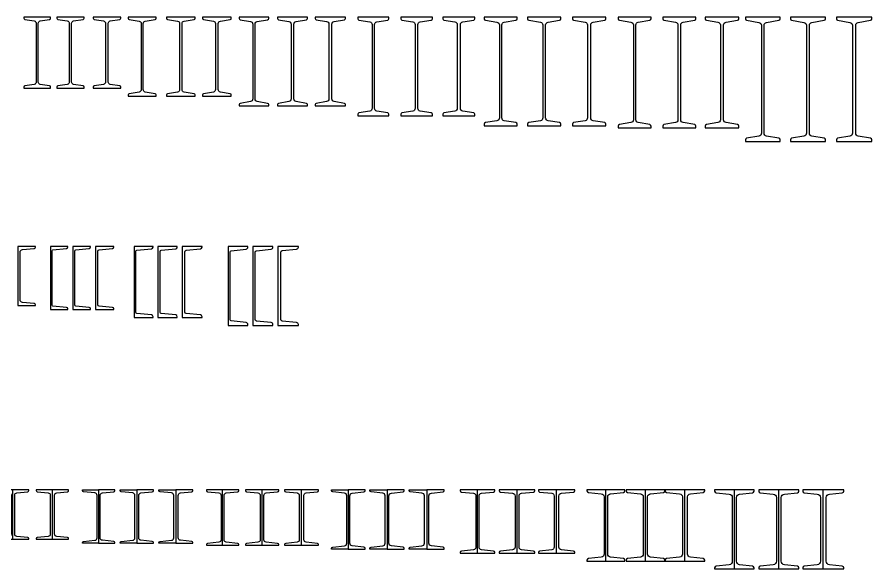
# Model space of a CAD drawing. Header units: millimetres. Extents: x 0 to 76984, y 0 to 13707.
# Drawn here: x 23088 to 27415, y 7302 to 10096 of the extents above; entities that cross this region are included whole.
import ezdxf

# ---------------------------------------------------------------- set-up
doc = ezdxf.new("R2010")
doc.units = ezdxf.units.MM
doc.layers.add('1粗实线', color=1, linetype='Continuous', lineweight=30)
doc.layers.add('5文本', color=4, linetype='Continuous', lineweight=18)

# ---------------------------------------------------------------- blocks, each defined once
blk = doc.blocks.new('槽30c小肋block', base_point=(3100, -500))
at = {"layer": '1粗实线'}
blk.add_lwpolyline([(3123.7, -216.2), (3182.9, -210.2, 0.385314), (3189, -203.5), (3189, -200), (3100, -200), (3100, -500), (3189, -500), (3189, -496.5, 0.385314), (3182.9, -489.8), (3123.7, -483.8, -0.385314), (3111.5, -470.4), (3111.5, -229.6, -0.385314)], format="xyb", close=True, dxfattribs=at)
blk = doc.blocks.new('双槽25b小肋block')
at = {"layer": '1粗实线'}
blk.add_lwpolyline([(80, 247), (80, 250), (-80, 250), (-80, 247, 0.385314), (-74.6, 241), (-19.8, 235.5, -0.385314), (-9, 223.6), (-9, 26.4, -0.385314), (-19.8, 14.5), (-74.6, 9, 0.385314), (-80, 3), (-80, 0), (80, 0), (80, 3, 0.385314), (74.6, 9), (19.8, 14.5, -0.385314), (9, 26.4), (9, 223.6, -0.385314), (19.8, 235.5), (74.6, 241, 0.385314)], format="xyb", close=True, dxfattribs=at)
blk.add_lwpolyline([(0, 0), (0, 250)], dxfattribs=at)
blk = doc.blocks.new('双槽25c小肋block')
at = {"layer": '1粗实线'}
blk.add_lwpolyline([(82, 247), (82, 250), (-82, 250), (-82, 247, 0.385314), (-76.6, 241), (-21.8, 235.5, -0.385314), (-11, 223.6), (-11, 26.4, -0.385314), (-21.8, 14.5), (-76.6, 9, 0.385314), (-82, 3), (-82, 0), (82, 0), (82, 3, 0.385314), (76.6, 9), (21.8, 14.5, -0.385314), (11, 26.4), (11, 223.6, -0.385314), (21.8, 235.5), (76.6, 241, 0.385314)], format="xyb", close=True, dxfattribs=at)
blk.add_lwpolyline([(0, 0), (0, 250)], dxfattribs=at)
blk = doc.blocks.new('双槽28a小肋block')
at = {"layer": '1粗实线'}
blk.add_lwpolyline([(7.5, 252.5, -0.385314), (18.8, 264.9), (76.4, 270.7, 0.385314), (82, 276.8), (82, 280), (-82, 280), (-82, 276.8, 0.385314), (-76.4, 270.7), (-18.8, 264.9, -0.385314), (-7.5, 252.5), (-7.5, 27.5, -0.385314), (-18.8, 15.1), (-76.4, 9.3, 0.385314), (-82, 3.2), (-82, 0), (82, 0), (82, 3.2, 0.385314), (76.4, 9.3), (18.8, 15.1, -0.385314), (7.5, 27.5)], format="xyb", close=True, dxfattribs=at)
blk.add_lwpolyline([(0, 0), (0, 280)], dxfattribs=at)
blk = doc.blocks.new('双槽28b小肋block')
at = {"layer": '1粗实线'}
blk.add_lwpolyline([(9.5, 252.5, -0.385314), (20.8, 264.9), (78.4, 270.7, 0.385314), (84, 276.8), (84, 280), (-84, 280), (-84, 276.8, 0.385314), (-78.4, 270.7), (-20.8, 264.9, -0.385314), (-9.5, 252.5), (-9.5, 27.5, -0.385314), (-20.8, 15.1), (-78.4, 9.3, 0.385314), (-84, 3.2), (-84, 0), (84, 0), (84, 3.2, 0.385314), (78.4, 9.3), (20.8, 15.1, -0.385314), (9.5, 27.5)], format="xyb", close=True, dxfattribs=at)
blk.add_lwpolyline([(0, 0), (0, 280)], dxfattribs=at)
blk = doc.blocks.new('双槽28c小肋block')
at = {"layer": '1粗实线'}
blk.add_lwpolyline([(-22.8, 264.9, -0.385314), (-11.5, 252.5), (-11.5, 27.5, -0.385314), (-22.8, 15.1), (-80.4, 9.3, 0.385314), (-86, 3.2), (-86, 0), (86, 0), (86, 3.2, 0.385314), (80.4, 9.3), (22.8, 15.1, -0.385314), (11.5, 27.5), (11.5, 252.5, -0.385314), (22.8, 264.9), (80.4, 270.7, 0.385314), (86, 276.8), (86, 280), (-86, 280), (-86, 276.8, 0.385314), (-80.4, 270.7)], format="xyb", close=True, dxfattribs=at)
blk.add_lwpolyline([(0, 0), (0, 280)], dxfattribs=at)
blk = doc.blocks.new('双槽32a小肋block')
at = {"layer": '1粗实线'}
blk.add_lwpolyline([(81.7, 309.4, 0.385314), (88, 316.3), (88, 320), (-88, 320), (-88, 316.3, 0.385314), (-81.7, 309.4), (-20.6, 303.3, -0.385314), (-8, 289.3), (-8, 30.7, -0.385314), (-20.6, 16.7), (-81.7, 10.6, 0.385314), (-88, 3.7), (-88, 0), (88, 0), (88, 3.7, 0.385314), (81.7, 10.6), (20.6, 16.7, -0.385314), (8, 30.7), (8, 289.3, -0.385314), (20.6, 303.3)], format="xyb", close=True, dxfattribs=at)
blk.add_lwpolyline([(0, 0), (0, 320)], dxfattribs=at)
blk = doc.blocks.new('双槽32b小肋block')
at = {"layer": '1粗实线'}
blk.add_lwpolyline([(22.6, 16.7, -0.385314), (10, 30.7), (10, 289.3, -0.385314), (22.6, 303.3), (83.7, 309.4, 0.385314), (90, 316.3), (90, 320), (-90, 320), (-90, 316.3, 0.385314), (-83.7, 309.4), (-22.6, 303.3, -0.385314), (-10, 289.3), (-10, 30.7, -0.385314), (-22.6, 16.7), (-83.7, 10.6, 0.385314), (-90, 3.7), (-90, 0), (90, 0), (90, 3.7, 0.385314), (83.7, 10.6)], format="xyb", close=True, dxfattribs=at)
blk.add_lwpolyline([(0, 0), (0, 320)], dxfattribs=at)
blk = doc.blocks.new('双槽32c小肋block')
at = {"layer": '1粗实线'}
blk.add_lwpolyline([(24.6, 16.7, -0.385314), (12, 30.7), (12, 289.3, -0.385314), (24.6, 303.3), (85.7, 309.4, 0.385314), (92, 316.3), (92, 320), (-92, 320), (-92, 316.3, 0.385314), (-85.7, 309.4), (-24.6, 303.3, -0.385314), (-12, 289.3), (-12, 30.7, -0.385314), (-24.6, 16.7), (-85.7, 10.6, 0.385314), (-92, 3.7), (-92, 0), (92, 0), (92, 3.7, 0.385314), (85.7, 10.6)], format="xyb", close=True, dxfattribs=at)
blk.add_lwpolyline([(0, 0), (0, 320)], dxfattribs=at)
blk = doc.blocks.new('双槽36a小肋block')
at = {"layer": '1粗实线'}
blk.add_lwpolyline([(23.4, 341.1), (88.8, 347.6, 0.385314), (96, 355.6), (96, 360), (-96, 360), (-96, 355.6, 0.385314), (-88.8, 347.6), (-23.4, 341.1, -0.385314), (-9, 325.2), (-9, 34.8, -0.385314), (-23.4, 18.9), (-88.8, 12.4, 0.385314), (-96, 4.4), (-96, 0), (96, 0), (96, 4.4, 0.385314), (88.8, 12.4), (23.4, 18.9, -0.385314), (9, 34.8), (9, 325.2, -0.385314)], format="xyb", close=True, dxfattribs=at)
blk.add_lwpolyline([(0, 0), (0, 360)], dxfattribs=at)
blk = doc.blocks.new('双槽36b小肋block')
at = {"layer": '1粗实线'}
blk.add_lwpolyline([(90.8, 12.4), (25.4, 18.9, -0.385314), (11, 34.8), (11, 325.2, -0.385314), (25.4, 341.1), (90.8, 347.6, 0.385314), (98, 355.6), (98, 360), (-98, 360), (-98, 355.6, 0.385314), (-90.8, 347.6), (-25.4, 341.1, -0.385314), (-11, 325.2), (-11, 34.8, -0.385314), (-25.4, 18.9), (-90.8, 12.4, 0.385314), (-98, 4.4), (-98, 0), (98, 0), (98, 4.4, 0.385314)], format="xyb", close=True, dxfattribs=at)
blk.add_lwpolyline([(0, 0), (0, 360)], dxfattribs=at)
blk = doc.blocks.new('双槽36c小肋block')
at = {"layer": '1粗实线'}
blk.add_lwpolyline([(92.8, 12.4), (27.4, 18.9, -0.385314), (13, 34.8), (13, 325.2, -0.385314), (27.4, 341.1), (92.8, 347.6, 0.385314), (100, 355.6), (100, 360), (-100, 360), (-100, 355.6, 0.385314), (-92.8, 347.6), (-27.4, 341.1, -0.385314), (-13, 325.2), (-13, 34.8, -0.385314), (-27.4, 18.9), (-92.8, 12.4, 0.385314), (-100, 4.4), (-100, 0), (100, 0), (100, 4.4, 0.385314)], format="xyb", close=True, dxfattribs=at)
blk.add_lwpolyline([(0, 0), (0, 360)], dxfattribs=at)
blk = doc.blocks.new('双槽40a小肋block')
at = {"layer": '1粗实线'}
blk.add_lwpolyline([(91.9, 14.3), (26.7, 20.9, -0.385314), (10.5, 38.8), (10.5, 361.2, -0.385314), (26.7, 379.1), (91.9, 385.7, 0.385314), (100, 394.6), (100, 400), (-100, 400), (-100, 394.6, 0.385314), (-91.9, 385.7), (-26.7, 379.1, -0.385314), (-10.5, 361.2), (-10.5, 38.8, -0.385314), (-26.7, 20.9), (-91.9, 14.3, 0.385314), (-100, 5.4), (-100, 0), (100, 0), (100, 5.4, 0.385314)], format="xyb", close=True, dxfattribs=at)
blk.add_lwpolyline([(0, 0), (0, 400)], dxfattribs=at)
blk = doc.blocks.new('双槽40b小肋block')
at = {"layer": '1粗实线'}
blk.add_lwpolyline([(28.7, 379.1), (93.9, 385.7, 0.385314), (102, 394.6), (102, 400), (-102, 400), (-102, 394.6, 0.385314), (-93.9, 385.7), (-28.7, 379.1, -0.385314), (-12.5, 361.2), (-12.5, 38.8, -0.385314), (-28.7, 20.9), (-93.9, 14.3, 0.385314), (-102, 5.4), (-102, 0), (102, 0), (102, 5.4, 0.385314), (93.9, 14.3), (28.7, 20.9, -0.385314), (12.5, 38.8), (12.5, 361.2, -0.385314)], format="xyb", close=True, dxfattribs=at)
blk.add_lwpolyline([(0, 0), (0, 400)], dxfattribs=at)
blk = doc.blocks.new('双槽40c小肋block')
at = {"layer": '1粗实线'}
blk.add_lwpolyline([(95.9, 385.7, 0.385314), (104, 394.6), (104, 400), (-104, 400), (-104, 394.6, 0.385314), (-95.9, 385.7), (-30.7, 379.1, -0.385314), (-14.5, 361.2), (-14.5, 38.8, -0.385314), (-30.7, 20.9), (-95.9, 14.3, 0.385314), (-104, 5.4), (-104, 0), (104, 0), (104, 5.4, 0.385314), (95.9, 14.3), (30.7, 20.9, -0.385314), (14.5, 38.8), (14.5, 361.2, -0.385314), (30.7, 379.1)], format="xyb", close=True, dxfattribs=at)
blk.add_lwpolyline([(0, 0), (0, 400)], dxfattribs=at)
blk = doc.blocks.new('工36a小肋block')
at = {"layer": '1粗实线'}
blk.add_lwpolyline([(63, 348.6, 0.366629), (68, 354.5), (68, 360), (-68, 360), (-68, 354.5, 0.366629), (-63, 348.6), (-15, 340.6, -0.366629), (-5, 328.8), (-5, 31.2, -0.366629), (-15, 19.4), (-63, 11.4, 0.366629), (-68, 5.5), (-68, 0), (68, 0), (68, 5.5, 0.366629), (63, 11.4), (15, 19.4, -0.366629), (5, 31.2), (5, 328.8, -0.366629), (15, 340.6)], format="xyb", close=True, dxfattribs=at)
blk = doc.blocks.new('工36b小肋block')
at = {"layer": '1粗实线'}
blk.add_lwpolyline([(16, 19.4, -0.366629), (6, 31.2), (6, 328.8, -0.366629), (16, 340.6), (64, 348.6, 0.366629), (69, 354.5), (69, 360), (-69, 360), (-69, 354.5, 0.366629), (-64, 348.6), (-16, 340.6, -0.366629), (-6, 328.8), (-6, 31.2, -0.366629), (-16, 19.4), (-64, 11.4, 0.366629), (-69, 5.5), (-69, 0), (69, 0), (69, 5.5, 0.366629), (64, 11.4)], format="xyb", close=True, dxfattribs=at)
blk = doc.blocks.new('工36c小肋block')
at = {"layer": '1粗实线'}
blk.add_lwpolyline([(65, 348.6, 0.366629), (70, 354.5), (70, 360), (-70, 360), (-70, 354.5, 0.366629), (-65, 348.6), (-17, 340.6, -0.366629), (-7, 328.8), (-7, 31.2, -0.366629), (-17, 19.4), (-65, 11.4, 0.366629), (-70, 5.5), (-70, 0), (70, 0), (70, 5.5, 0.366629), (65, 11.4), (17, 19.4, -0.366629), (7, 31.2), (7, 328.8, -0.366629), (17, 340.6)], format="xyb", close=True, dxfattribs=at)
blk = doc.blocks.new('工40a小肋block')
at = {"layer": '1粗实线'}
blk.add_lwpolyline([(65.7, 388.1, 0.366629), (71, 394.3), (71, 400), (-71, 400), (-71, 394.3, 0.366629), (-65.7, 388.1), (-15.7, 379.8, -0.366629), (-5.2, 367.4), (-5.2, 32.6, -0.366629), (-15.7, 20.2), (-65.7, 11.9, 0.366629), (-71, 5.7), (-71, 0), (71, 0), (71, 5.7, 0.366629), (65.7, 11.9), (15.7, 20.2, -0.366629), (5.2, 32.6), (5.2, 367.4, -0.366629), (15.7, 379.8)], format="xyb", close=True, dxfattribs=at)
blk = doc.blocks.new('工40b小肋block')
at = {"layer": '1粗实线'}
blk.add_lwpolyline([(16.7, 20.2, -0.366629), (6.2, 32.6), (6.2, 367.4, -0.366629), (16.7, 379.8), (66.7, 388.1, 0.366629), (72, 394.3), (72, 400), (-72, 400), (-72, 394.3, 0.366629), (-66.7, 388.1), (-16.7, 379.8, -0.366629), (-6.2, 367.4), (-6.2, 32.6, -0.366629), (-16.7, 20.2), (-66.7, 11.9, 0.366629), (-72, 5.7), (-72, 0), (72, 0), (72, 5.7, 0.366629), (66.7, 11.9)], format="xyb", close=True, dxfattribs=at)
blk = doc.blocks.new('工40c小肋block')
at = {"layer": '1粗实线'}
blk.add_lwpolyline([(17.7, 20.2, -0.366629), (7.2, 32.6), (7.2, 367.4, -0.366629), (17.7, 379.8), (67.7, 388.1, 0.366629), (73, 394.3), (73, 400), (-73, 400), (-73, 394.3, 0.366629), (-67.7, 388.1), (-17.7, 379.8, -0.366629), (-7.2, 367.4), (-7.2, 32.6, -0.366629), (-17.7, 20.2), (-67.7, 11.9, 0.366629), (-73, 5.7), (-73, 0), (73, 0), (73, 5.7, 0.366629), (67.7, 11.9)], format="xyb", close=True, dxfattribs=at)
blk = doc.blocks.new('工45a小肋block')
at = {"layer": '1粗实线'}
blk.add_lwpolyline([(69.3, 436.8, 0.366629), (75, 443.5), (75, 450), (-75, 450), (-75, 443.5, 0.366629), (-69.3, 436.8), (-17, 428.1, -0.366629), (-5.8, 414.8), (-5.8, 35.2, -0.366629), (-17, 21.9), (-69.3, 13.2, 0.366629), (-75, 6.5), (-75, 0), (75, 0), (75, 6.5, 0.366629), (69.3, 13.2), (17, 21.9, -0.366629), (5.8, 35.2), (5.8, 414.8, -0.366629), (17, 428.1)], format="xyb", close=True, dxfattribs=at)
blk = doc.blocks.new('工45b小肋block')
at = {"layer": '1粗实线'}
blk.add_lwpolyline([(76, 443.5), (76, 450), (-76, 450), (-76, 443.5, 0.366629), (-70.3, 436.8), (-18, 428.1, -0.366629), (-6.8, 414.8), (-6.8, 35.2, -0.366629), (-18, 21.9), (-70.3, 13.2, 0.366629), (-76, 6.5), (-76, 0), (76, 0), (76, 6.5, 0.366629), (70.3, 13.2), (18, 21.9, -0.366629), (6.8, 35.2), (6.8, 414.8, -0.366629), (18, 428.1), (70.3, 436.8, 0.366629)], format="xyb", close=True, dxfattribs=at)
blk = doc.blocks.new('工45c小肋block')
at = {"layer": '1粗实线'}
blk.add_lwpolyline([(71.3, 436.8, 0.366629), (77, 443.5), (77, 450), (-77, 450), (-77, 443.5, 0.366629), (-71.3, 436.8), (-19, 428.1, -0.366629), (-7.8, 414.8), (-7.8, 35.2, -0.366629), (-19, 21.9), (-71.3, 13.2, 0.366629), (-77, 6.5), (-77, 0), (77, 0), (77, 6.5, 0.366629), (71.3, 13.2), (19, 21.9, -0.366629), (7.8, 35.2), (7.8, 414.8, -0.366629), (19, 428.1)], format="xyb", close=True, dxfattribs=at)
blk = doc.blocks.new('工50a小肋block')
at = {"layer": '1粗实线'}
blk.add_lwpolyline([(6, 462.1, -0.366629), (17.7, 475.9), (73.2, 485.1, 0.366629), (79, 492), (79, 500), (-79, 500), (-79, 492, 0.366629), (-73.2, 485.1), (-17.7, 475.9, -0.366629), (-6, 462.1), (-6, 37.9, -0.366629), (-17.7, 24.1), (-73.2, 14.9, 0.366629), (-79, 8), (-79, 0), (79, 0), (79, 8, 0.366629), (73.2, 14.9), (17.7, 24.1, -0.366629), (6, 37.9)], format="xyb", close=True, dxfattribs=at)
blk = doc.blocks.new('工50b小肋block')
at = {"layer": '1粗实线'}
blk.add_lwpolyline([(74.2, 485.1, 0.366629), (80, 492), (80, 500), (-80, 500), (-80, 492, 0.366629), (-74.2, 485.1), (-18.7, 475.9, -0.366629), (-7, 462.1), (-7, 37.9, -0.366629), (-18.7, 24.1), (-74.2, 14.9, 0.366629), (-80, 8), (-80, 0), (80, 0), (80, 8, 0.366629), (74.2, 14.9), (18.7, 24.1, -0.366629), (7, 37.9), (7, 462.1, -0.366629), (18.7, 475.9)], format="xyb", close=True, dxfattribs=at)
blk = doc.blocks.new('工50c小肋block')
at = {"layer": '1粗实线'}
blk.add_lwpolyline([(81, 492), (81, 500), (-81, 500), (-81, 492, 0.366629), (-75.2, 485.1), (-19.7, 475.9, -0.366629), (-8, 462.1), (-8, 37.9, -0.366629), (-19.7, 24.1), (-75.2, 14.9, 0.366629), (-81, 8), (-81, 0), (81, 0), (81, 8, 0.366629), (75.2, 14.9), (19.7, 24.1, -0.366629), (8, 37.9), (8, 462.1, -0.366629), (19.7, 475.9), (75.2, 485.1, 0.366629)], format="xyb", close=True, dxfattribs=at)
blk = doc.blocks.new('工55a小肋block')
at = {"layer": '1粗实线'}
blk.add_lwpolyline([(76.9, 15.6), (18.4, 25.4, -0.366629), (6.3, 39.7), (6.3, 510.3, -0.366629), (18.4, 524.6), (76.9, 534.4, 0.366629), (83, 541.6), (83, 550), (-83, 550), (-83, 541.6, 0.366629), (-76.9, 534.4), (-18.4, 524.6, -0.366629), (-6.3, 510.3), (-6.3, 39.7, -0.366629), (-18.4, 25.4), (-76.9, 15.6, 0.366629), (-83, 8.4), (-83, 0), (83, 0), (83, 8.4, 0.366629)], format="xyb", close=True, dxfattribs=at)
blk = doc.blocks.new('工55b小肋block')
at = {"layer": '1粗实线'}
blk.add_lwpolyline([(84, 550), (-84, 550), (-84, 541.6, 0.366629), (-77.9, 534.4), (-19.4, 524.6, -0.366629), (-7.3, 510.3), (-7.3, 39.7, -0.366629), (-19.4, 25.4), (-77.9, 15.6, 0.366629), (-84, 8.4), (-84, 0), (84, 0), (84, 8.4, 0.366629), (77.9, 15.6), (19.4, 25.4, -0.366629), (7.3, 39.7), (7.3, 510.3, -0.366629), (19.4, 524.6), (77.9, 534.4, 0.366629), (84, 541.6)], format="xyb", close=True, dxfattribs=at)
blk = doc.blocks.new('工55c小肋block')
at = {"layer": '1粗实线'}
blk.add_lwpolyline([(78.9, 534.4, 0.366629), (85, 541.6), (85, 550), (-85, 550), (-85, 541.6, 0.366629), (-78.9, 534.4), (-20.4, 524.6, -0.366629), (-8.3, 510.3), (-8.3, 39.7, -0.366629), (-20.4, 25.4), (-78.9, 15.6, 0.366629), (-85, 8.4), (-85, 0), (85, 0), (85, 8.4, 0.366629), (78.9, 15.6), (20.4, 25.4, -0.366629), (8.3, 39.7), (8.3, 510.3, -0.366629), (20.4, 524.6)], format="xyb", close=True, dxfattribs=at)
blk = doc.blocks.new('工56a小肋block')
at = {"layer": '1粗实线'}
blk.add_lwpolyline([(76.9, 15.6), (18.4, 25.4, -0.366629), (6.3, 39.7), (6.3, 520.3, -0.366629), (18.4, 534.6), (76.9, 544.4, 0.366629), (83, 551.6), (83, 560), (-83, 560), (-83, 551.6, 0.366629), (-76.9, 544.4), (-18.4, 534.6, -0.366629), (-6.3, 520.3), (-6.3, 39.7, -0.366629), (-18.4, 25.4), (-76.9, 15.6, 0.366629), (-83, 8.4), (-83, 0), (83, 0), (83, 8.4, 0.366629)], format="xyb", close=True, dxfattribs=at)
blk = doc.blocks.new('工56b小肋block')
at = {"layer": '1粗实线'}
blk.add_lwpolyline([(77.9, 15.6), (19.4, 25.4, -0.366629), (7.3, 39.7), (7.3, 520.3, -0.366629), (19.4, 534.6), (77.9, 544.4, 0.366629), (84, 551.6), (84, 560), (-84, 560), (-84, 551.6, 0.366629), (-77.9, 544.4), (-19.4, 534.6, -0.366629), (-7.3, 520.3), (-7.3, 39.7, -0.366629), (-19.4, 25.4), (-77.9, 15.6, 0.366629), (-84, 8.4), (-84, 0), (84, 0), (84, 8.4, 0.366629)], format="xyb", close=True, dxfattribs=at)
blk = doc.blocks.new('工56c小肋block')
at = {"layer": '1粗实线'}
blk.add_lwpolyline([(20.4, 25.4, -0.366629), (8.2, 39.7), (8.2, 520.3, -0.366629), (20.4, 534.6), (78.9, 544.4, 0.366629), (85, 551.6), (85, 560), (-85, 560), (-85, 551.6, 0.366629), (-78.9, 544.4), (-20.4, 534.6, -0.366629), (-8.3, 520.3), (-8.3, 39.7, -0.366629), (-20.4, 25.4), (-78.9, 15.6, 0.366629), (-85, 8.4), (-85, 0), (85, 0), (85, 8.4, 0.366629), (78.9, 15.6)], format="xyb", close=True, dxfattribs=at)
blk = doc.blocks.new('工63a小肋block')
at = {"layer": '1粗实线'}
blk.add_lwpolyline([(6.5, 588.5, -0.366629), (19, 603.3), (81.7, 613.7, 0.366629), (88, 621.1), (88, 630), (-88, 630), (-88, 621.1, 0.366629), (-81.7, 613.7), (-19, 603.3, -0.366629), (-6.5, 588.5), (-6.5, 41.5, -0.366629), (-19, 26.7), (-81.7, 16.3, 0.366629), (-88, 8.9), (-88, 0), (88, 0), (88, 8.9, 0.366629), (81.7, 16.3), (19, 26.7, -0.366629), (6.5, 41.5)], format="xyb", close=True, dxfattribs=at)
blk = doc.blocks.new('工63b小肋block')
at = {"layer": '1粗实线'}
blk.add_lwpolyline([(82.7, 613.7, 0.366629), (89, 621.1), (89, 630), (-89, 630), (-89, 621.1, 0.366629), (-82.7, 613.7), (-20, 603.3, -0.366629), (-7.5, 588.5), (-7.5, 41.5, -0.366629), (-20, 26.7), (-82.7, 16.3, 0.366629), (-89, 8.9), (-89, 0), (89, 0), (89, 8.9, 0.366629), (82.7, 16.3), (20, 26.7, -0.366629), (7.5, 41.5), (7.5, 588.5, -0.366629), (20, 603.3)], format="xyb", close=True, dxfattribs=at)
blk = doc.blocks.new('工63c小肋block')
at = {"layer": '1粗实线'}
blk.add_lwpolyline([(83.7, 613.7, 0.366629), (90, 621.1), (90, 630), (-90, 630), (-90, 621.1, 0.366629), (-83.7, 613.7), (-21, 603.3, -0.366629), (-8.5, 588.5), (-8.5, 41.5, -0.366629), (-21, 26.7), (-83.7, 16.3, 0.366629), (-90, 8.9), (-90, 0), (90, 0), (90, 8.9, 0.366629), (83.7, 16.3), (21, 26.7, -0.366629), (8.5, 41.5), (8.5, 588.5, -0.366629), (21, 603.3)], format="xyb", close=True, dxfattribs=at)
blk = doc.blocks.new('槽32a小肋block')
at = {"layer": '1粗实线'}
blk.add_lwpolyline([(0, 0), (88, 0), (88, 3, 0.383864), (81.1, 10.7), (12, 17.6, -0.383864), (8, 22), (8, 298, -0.383864), (12, 302.4), (81.1, 309.3, 0.383864), (88, 317), (88, 320), (0, 320)], format="xyb", close=True, dxfattribs=at)
blk = doc.blocks.new('槽32b小肋block')
at = {"layer": '1粗实线'}
blk.add_lwpolyline([(0, 0), (90, 0), (90, 3, 0.383864), (83.1, 10.7), (14.9, 17.5, -0.383864), (10, 23), (10, 297, -0.383864), (14.9, 302.5), (83.1, 309.3, 0.383864), (90, 317), (90, 320), (0, 320)], format="xyb", close=True, dxfattribs=at)
blk = doc.blocks.new('槽32c小肋block')
at = {"layer": '1粗实线'}
blk.add_lwpolyline([(0, 0), (92, 0), (92, 3, 0.383864), (85.1, 10.7), (17.9, 17.4, -0.383864), (12, 24), (12, 296, -0.383864), (17.9, 302.6), (85.1, 309.3, 0.383864), (92, 317), (92, 320), (0, 320)], format="xyb", close=True, dxfattribs=at)
blk = doc.blocks.new('槽36a小肋block')
at = {"layer": '1粗实线'}
blk.add_lwpolyline([(0, 0), (96, 0), (96, 3.7, 0.383864), (88.1, 12.4), (13.5, 19.9, -0.383864), (9, 24.8), (9, 335.2, -0.383864), (13.5, 340.1), (88.1, 347.6, 0.383864), (96, 356.3), (96, 360), (0, 360)], format="xyb", close=True, dxfattribs=at)
blk = doc.blocks.new('槽36b小肋block')
at = {"layer": '1粗实线'}
blk.add_lwpolyline([(0, 0), (98, 0), (98, 3.7, 0.383864), (90.1, 12.4), (16.4, 19.8, -0.383864), (11, 25.8), (11, 334.2, -0.383864), (16.4, 340.2), (90.1, 347.6, 0.383864), (98, 356.3), (98, 360), (0, 360)], format="xyb", close=True, dxfattribs=at)
blk = doc.blocks.new('槽36c小肋block')
at = {"layer": '1粗实线'}
blk.add_lwpolyline([(0, 0), (100, 0), (100, 3.7, 0.383864), (92.1, 12.4), (19.4, 19.7, -0.383864), (13, 26.8), (13, 333.2, -0.383864), (19.4, 340.3), (92.1, 347.6, 0.383864), (100, 356.3), (100, 360), (0, 360)], format="xyb", close=True, dxfattribs=at)
blk = doc.blocks.new('槽40a小肋block')
at = {"layer": '1粗实线'}
blk.add_lwpolyline([(0, 0), (100, 0), (100, 4.5, 0.383864), (91.1, 14.4), (15.7, 22, -0.383864), (10.5, 27.7), (10.5, 372.3, -0.383864), (15.7, 378), (91.1, 385.6, 0.383864), (100, 395.5), (100, 400), (0, 400)], format="xyb", close=True, dxfattribs=at)
blk = doc.blocks.new('槽40b小肋block')
at = {"layer": '1粗实线'}
blk.add_lwpolyline([(0, 0), (102, 0), (102, 4.5, 0.383864), (93.1, 14.4), (18.7, 21.9, -0.383864), (12.5, 28.7), (12.5, 371.3, -0.383864), (18.7, 378.1), (93.1, 385.6, 0.383864), (102, 395.5), (102, 400), (0, 400)], format="xyb", close=True, dxfattribs=at)
blk = doc.blocks.new('槽40c小肋block')
at = {"layer": '1粗实线'}
blk.add_lwpolyline([(0, 0), (104, 0), (104, 4.5, 0.383864), (95.1, 14.4), (21.7, 21.8, -0.383864), (14.5, 29.7), (14.5, 370.3, -0.383864), (21.7, 378.2), (95.1, 385.6, 0.383864), (104, 395.5), (104, 400), (0, 400)], format="xyb", close=True, dxfattribs=at)
blk = doc.blocks.new('槽27a小肋block', base_point=(2300, -500))
at = {"layer": '1粗实线'}
blk.add_lwpolyline([(2300, -500), (2382, -500), (2382, -496.8, 0.385314), (2376.4, -490.7), (2318.8, -484.9, -0.385314), (2307.5, -472.5), (2307.5, -257.5, -0.385314), (2318.8, -245.1), (2376.4, -239.3, 0.385314), (2382, -233.2), (2382, -230), (2300, -230)], format="xyb", close=True, dxfattribs=at)
blk = doc.blocks.new('双槽27a小肋block')
at = {"layer": '5文本', "xscale": -1}
blk.add_blockref('槽27a小肋block', (0, 0), dxfattribs=at)
at = {"layer": '5文本'}
blk.add_blockref('槽27a小肋block', (0, 0), dxfattribs=at)
blk = doc.blocks.new('槽27b小肋block', base_point=(2400, -500))
at = {"layer": '1粗实线'}
blk.add_lwpolyline([(2420.8, -484.9, -0.385314), (2409.5, -472.5), (2409.5, -257.5, -0.385314), (2420.8, -245.1), (2478.4, -239.3, 0.385314), (2484, -233.2), (2484, -230), (2400, -230), (2400, -500), (2484, -500), (2484, -496.8, 0.385314), (2478.4, -490.7)], format="xyb", close=True, dxfattribs=at)
blk = doc.blocks.new('双槽27b小肋block')
at = {"layer": '5文本', "xscale": -1}
blk.add_blockref('槽27b小肋block', (0, 0), dxfattribs=at)
at = {"layer": '5文本'}
blk.add_blockref('槽27b小肋block', (0, 0), dxfattribs=at)
blk = doc.blocks.new('槽27c小肋block', base_point=(2500, -500))
at = {"layer": '1粗实线'}
blk.add_lwpolyline([(2522.8, -245.1), (2580.4, -239.3, 0.385314), (2586, -233.2), (2586, -230), (2500, -230), (2500, -500), (2586, -500), (2586, -496.8, 0.385314), (2580.4, -490.7), (2522.8, -484.9, -0.385314), (2511.5, -472.5), (2511.5, -257.5, -0.385314)], format="xyb", close=True, dxfattribs=at)
blk = doc.blocks.new('双槽27c小肋block')
at = {"layer": '5文本', "xscale": -1}
blk.add_blockref('槽27c小肋block', (0, 0), dxfattribs=at)
at = {"layer": '5文本'}
blk.add_blockref('槽27c小肋block', (0, 0), dxfattribs=at)
blk = doc.blocks.new('槽30a小肋block', base_point=(2900, -500))
at = {"layer": '1粗实线'}
blk.add_lwpolyline([(2978.9, -210.2, 0.385314), (2985, -203.5), (2985, -200), (2900, -200), (2900, -500), (2985, -500), (2985, -496.5, 0.385314), (2978.9, -489.8), (2919.7, -483.8, -0.385314), (2907.5, -470.4), (2907.5, -229.6, -0.385314), (2919.7, -216.2)], format="xyb", close=True, dxfattribs=at)
blk = doc.blocks.new('双槽30a小肋block')
at = {"layer": '5文本', "xscale": -1}
blk.add_blockref('槽30a小肋block', (0, 0), dxfattribs=at)
at = {"layer": '5文本'}
blk.add_blockref('槽30a小肋block', (0, 0), dxfattribs=at)
blk = doc.blocks.new('槽30b小肋block', base_point=(3000, -500))
at = {"layer": '1粗实线'}
blk.add_lwpolyline([(3080.9, -489.8), (3021.7, -483.8, -0.385314), (3009.5, -470.4), (3009.5, -229.6, -0.385314), (3021.7, -216.2), (3080.9, -210.2, 0.385314), (3087, -203.5), (3087, -200), (3000, -200), (3000, -500), (3087, -500), (3087, -496.5, 0.385314)], format="xyb", close=True, dxfattribs=at)
blk = doc.blocks.new('双槽30b小肋block')
at = {"layer": '5文本', "xscale": -1}
blk.add_blockref('槽30b小肋block', (0, 0), dxfattribs=at)
at = {"layer": '5文本'}
blk.add_blockref('槽30b小肋block', (0, 0), dxfattribs=at)
blk = doc.blocks.new('双槽30c小肋block')
at = {"layer": '5文本', "xscale": -1}
blk.add_blockref('槽30c小肋block', (0, 0), dxfattribs=at)
at = {"layer": '5文本'}
blk.add_blockref('槽30c小肋block', (0, 0), dxfattribs=at)

msp = doc.modelspace()

# ---------------------------------------------------------------- block references
at = {"layer": '1粗实线'}
for name, p in [('工36a小肋block', (23190.1, 9736.4)), ('工36b小肋block', (23358.4, 9736.4)), ('工36c小肋block', (23542.8, 9736.4)), ('工40a小肋block', (23721.6, 9696.4)), ('工40b小肋block', (23917.1, 9696.4)), ('工40c小肋block', (24099.5, 9696.4)), ('工45a小肋block', (24286.9, 9646.4)), ('工45b小肋block', (24482.2, 9646.4)), ('工45c小肋block', (24673.9, 9646.4)), ('工50a小肋block', (24891.2, 9596.4)), ('工50b小肋block', (25110, 9596.4)), ('工50c小肋block', (25324, 9596.4)), ('工55a小肋block', (25535.6, 9546.4)), ('工55b小肋block', (25756.2, 9546.4)), ('工55c小肋block', (25983.6, 9546.4)), ('工56a小肋block', (26213.7, 9536.4)), ('工56b小肋block', (26440, 9536.4)), ('工56c小肋block', (26655.9, 9536.4)), ('工63a小肋block', (26862.2, 9466.4)), ('工63b小肋block', (27091, 9466.4)), ('工63c小肋block', (27324.7, 9466.4)), ('槽32a小肋block', (23257.6, 8615.3)), ('槽32b小肋block', (23370.6, 8615.3)), ('槽32c小肋block', (23485.6, 8615.3)), ('槽36a小肋block', (23680.3, 8575.3)), ('槽36b小肋block', (23801.3, 8575.3)), ('槽36c小肋block', (23924.3, 8575.3)), ('槽40a小肋block', (24156, 8535.3)), ('槽40b小肋block', (24281, 8535.3)), ('槽40c小肋block', (24408, 8535.3)), ('双槽27a小肋block', (23501.1, 7431.7)), ('双槽27b小肋block', (23694.3, 7431.7)), ('双槽27c小肋block', (23892.4, 7431.7)), ('双槽30a小肋block', (24764.8, 7401.9)), ('双槽30b小肋block', (24960.8, 7401.9)), ('双槽30c小肋block', (25161.3, 7401.9))]:
    msp.add_blockref(name, p, dxfattribs=at)
at = {"layer": '5文本'}
for name, p in [('槽30c小肋block', (23092.1, 8635.3)), ('双槽25b小肋block', (23067.3, 7451.7)), ('双槽25c小肋block', (23267.3, 7451.7)), ('双槽28a小肋block', (24128.3, 7421.7)), ('双槽28b小肋block', (24328.3, 7421.7)), ('双槽28c小肋block', (24528.3, 7421.9)), ('双槽32a小肋block', (25418.6, 7381.7)), ('双槽32b小肋block', (25618.6, 7381.7)), ('双槽32c小肋block', (25818.6, 7381.7)), ('双槽36a小肋block', (26068.6, 7341.7)), ('双槽36b小肋block', (26268.6, 7341.7)), ('双槽36c小肋block', (26468.6, 7341.7)), ('双槽40a小肋block', (26718.6, 7301.7)), ('双槽40b小肋block', (26943.6, 7301.7)), ('双槽40c小肋block', (27168.6, 7301.7))]:
    msp.add_blockref(name, p, dxfattribs=at)

doc.saveas('drawing.dxf')
